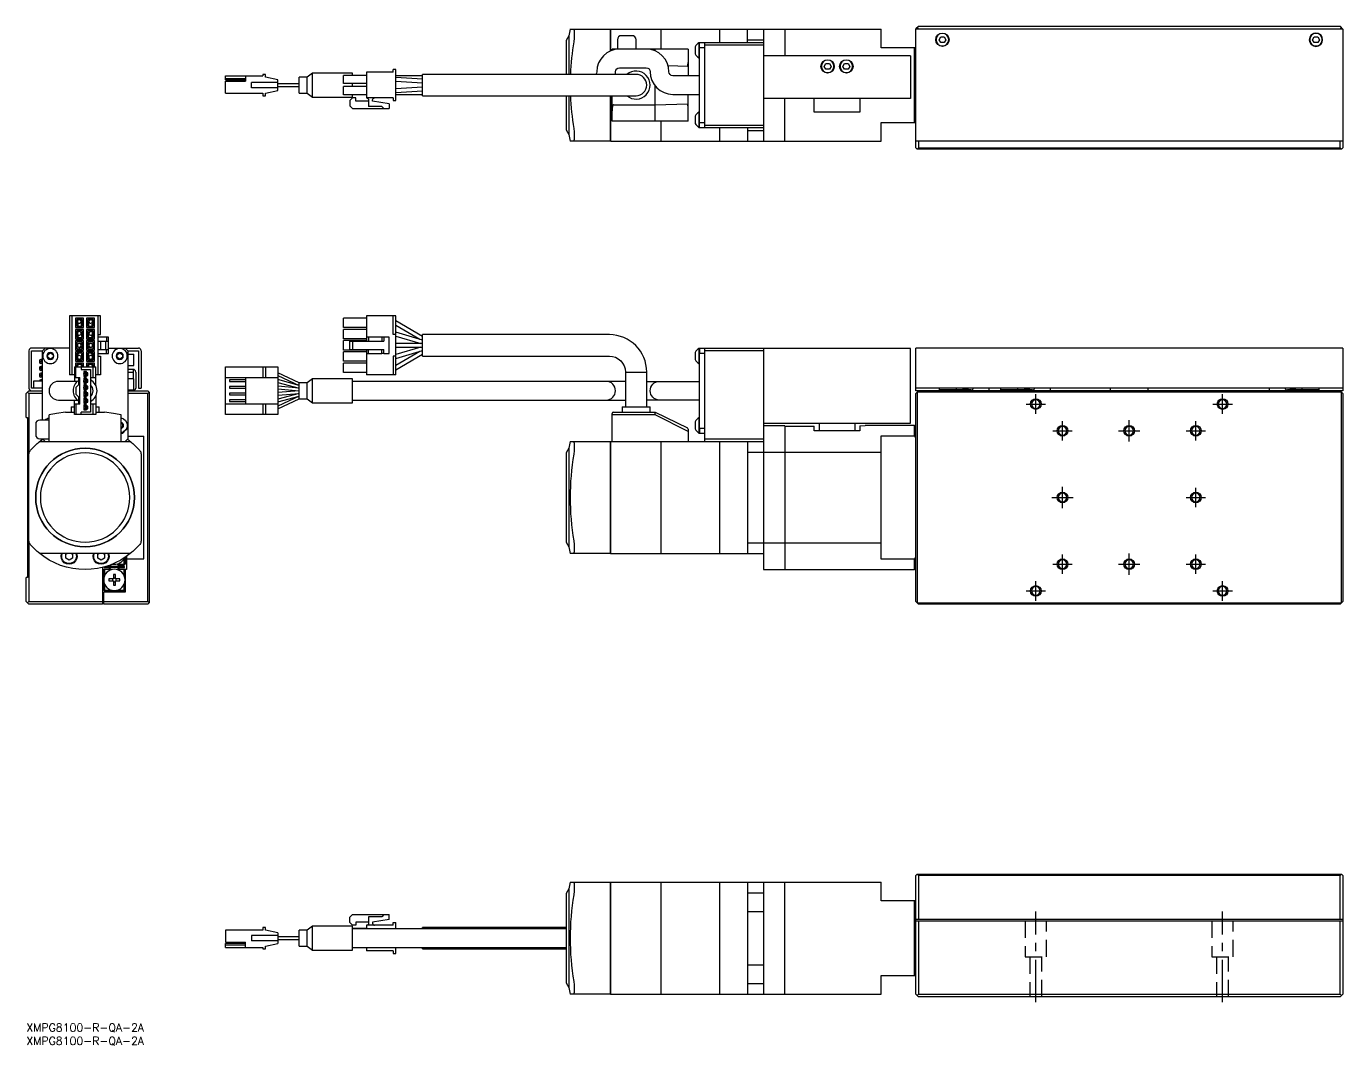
# Model space of a CAD drawing. Extents: x 0 to 1007, y -8 to 374.
# Drawn here: x 0 to 493.3, y -8.3 to 373.5 of the extents above; entities that cross this region are included whole.
import ezdxf

# ---------------------------------------------------------------- set-up
doc = ezdxf.new("R2010")
doc.units = 0
doc.header["$LTSCALE"] = 0.5
doc.linetypes.add('CENTER', pattern=[50.8, 31.75, -6.35, 6.35, -6.35])
doc.linetypes.add('DASHED', pattern=[19.05, 12.7, -6.35])
for name, color, linetype in [('MSM_CENTER', 1, 'CENTER'), ('MSM_CONTINUOUS', 7, 'CONTINUOUS'), ('MSM_DASHED', 4, 'DASHED'), ('MSM_NARROW', 5, 'CONTINUOUS'), ('MSM_PART_NUMBER', 7, 'CONTINUOUS')]:
    doc.layers.add(name, color=color, linetype=linetype)
doc.styles.get("Standard").update_dxf_attribs({"font": 'txt.shx', "height": 3, "bigfont": 'bigfont.shx'})

msp = doc.modelspace()

# ---------------------------------------------------------------- linework, layer by layer
at = {"layer": 'MSM_CENTER'}
for p, q in [((374.64, 232.04), (381.94, 232.04)), ((378.29, 228.39), (378.29, 235.69)), ((444.64, 232.04), (451.94, 232.04)), ((448.29, 228.39), (448.29, 235.69)), ((384.64, 222.04), (391.94, 222.04)), ((388.29, 218.39), (388.29, 225.69)), ((409.29, 222.04), (417.29, 222.04)), ((413.29, 218.04), (413.29, 226.04)), ((434.64, 222.04), (441.94, 222.04)), ((438.29, 218.39), (438.29, 225.69)), ((388.29, 193.04), (388.29, 201.04)), ((438.29, 193.39), (438.29, 200.69)), ((384.29, 197.04), (392.29, 197.04)), ((434.64, 197.04), (441.94, 197.04)), ((388.29, 168.39), (388.29, 175.69)), ((413.29, 168.04), (413.29, 176.04)), ((438.29, 168.39), (438.29, 175.69)), ((384.64, 172.04), (391.94, 172.04)), ((409.29, 172.04), (417.29, 172.04)), ((434.64, 172.04), (441.94, 172.04)), ((378.29, 158.39), (378.29, 165.69)), ((448.29, 158.39), (448.29, 165.69)), ((374.64, 162.04), (381.94, 162.04)), ((444.64, 162.04), (451.94, 162.04)), ((378.29, 8), (378.29, 42)), ((448.29, 8), (448.29, 42))]:
    msp.add_line(p, q, dxfattribs=at)
at = {"layer": 'MSM_CONTINUOUS'}
for p, q in [((203.29, 370.01), (202.29, 368.28)), ((203.29, 370.01), (203.29, 355.53)), ((203.79, 372.53), (218.94, 372.53)), ((205.28, 372.05), (205.28, 369.07)), ((218.94, 364.34), (218.94, 372.53)), ((218.94, 372.48), (218.99, 372.48)), ((218.99, 364.36), (218.99, 372.53)), ((218.99, 372.53), (237.84, 372.53)), ((226.99, 370.03), (222.99, 370.03)), ((237.84, 365.03), (237.84, 372.53)), ((237.84, 372.48), (237.89, 372.48)), ((237.89, 365.03), (237.89, 372.53)), ((237.89, 372.53), (259.84, 372.53)), ((259.84, 367.53), (259.84, 372.53)), ((259.84, 372.48), (259.89, 372.48)), ((259.89, 367.53), (259.89, 372.53)), ((259.89, 372.53), (320.29, 372.53)), ((270.29, 367.53), (270.29, 372.53)), ((276.29, 372.53), (276.29, 330.53)), ((284.29, 372.53), (284.29, 362.53)), ((320.29, 365.53), (320.29, 372.53)), ((333.29, 372.53), (333.79, 373.03)), ((493.29, 372.53), (333.29, 372.53)), ((333.29, 328.03), (333.29, 372.53)), ((333.79, 373.03), (334.29, 373.53)), ((333.79, 373.03), (334.29, 372.53)), ((334.29, 373.53), (492.29, 373.53)), ((492.29, 373.53), (493.29, 372.53)), ((492.29, 372.53), (492.79, 373.03)), ((493.29, 372.53), (493.29, 328.03)), ((202.29, 368.28), (202.29, 355.53)), ((205.28, 369.07), (205.15, 367.78)), ((221.49, 368.53), (221.49, 365.03)), ((228.49, 365.03), (228.49, 368.53)), ((250.64, 365.86), (250.64, 363.19)), ((252.04, 367.38), (252.04, 361.68)), ((252.29, 367.38), (252.04, 367.38)), ((252.29, 335.53), (252.29, 367.53)), ((252.29, 367.53), (276.29, 367.53)), ((254.29, 365.53), (252.29, 365.53)), ((254.29, 335.53), (254.29, 367.53)), ((276.29, 366.53), (254.29, 366.53)), ((270.29, 368.5), (276.29, 368.5)), ((333.29, 365.53), (320.29, 365.53)), ((332.79, 337.53), (332.79, 365.53)), ((342.02, 368.53), (342.65, 369.63)), ((342.65, 367.43), (342.02, 368.53)), ((342.65, 369.63), (343.92, 369.63)), ((343.92, 367.43), (342.65, 367.43)), ((343.92, 369.63), (344.56, 368.53)), ((344.56, 368.53), (343.92, 367.43)), ((482.02, 368.53), (482.65, 369.63)), ((482.65, 367.43), (482.02, 368.53)), ((482.65, 369.63), (483.92, 369.63)), ((483.92, 367.43), (482.65, 367.43)), ((483.92, 369.63), (484.56, 368.53)), ((484.56, 368.53), (483.92, 367.43)), ((219.49, 364.55), (219.49, 365.03)), ((247.99, 365.03), (219.49, 365.03)), ((235.69, 364.32), (235.69, 365.03)), ((247.99, 365.03), (247.99, 355.03)), ((252.04, 361.68), (252.29, 361.68)), ((331.29, 362.53), (276.29, 362.53)), ((331.29, 362.53), (331.29, 346.53)), ((89.59, 355.53), (88.59, 355.53)), ((88.59, 355.53), (88.59, 355.03)), ((89.59, 354.53), (89.59, 355.53)), ((107.29, 356.03), (105.29, 354.53)), ((107.29, 347.03), (107.29, 356.03)), ((122.29, 356.03), (107.29, 356.03)), ((122.29, 355.13), (122.29, 356.03)), ((127.49, 356.33), (127.49, 346.73)), ((137.49, 356.33), (127.49, 356.33)), ((137.49, 356.33), (137.49, 357.33)), ((138.49, 357.33), (137.49, 357.33)), ((138.49, 345.73), (138.49, 357.33)), ((148.49, 347.53), (148.49, 355.53)), ((228.49, 355.53), (148.49, 355.53)), ((222.29, 358.03), (232.29, 358.03)), ((247.71, 358.5), (240.5, 358.73)), ((299.02, 358.53), (299.65, 359.63)), ((299.65, 357.43), (299.02, 358.53)), ((299.65, 359.63), (300.92, 359.63)), ((300.92, 357.43), (299.65, 357.43)), ((300.92, 359.63), (301.56, 358.53)), ((301.56, 358.53), (300.92, 357.43)), ((306.02, 358.53), (306.65, 359.63)), ((306.65, 357.43), (306.02, 358.53)), ((306.65, 359.63), (307.92, 359.63)), ((307.92, 357.43), (306.65, 357.43)), ((307.92, 359.63), (308.56, 358.53)), ((308.56, 358.53), (307.92, 357.43)), ((74.59, 353.53), (74.59, 355.03)), ((74.59, 355.03), (88.59, 355.03)), ((74.59, 354.03), (82.09, 354.03)), ((74.59, 353.53), (82.09, 353.53)), ((74.59, 353.03), (82.09, 353.03)), ((74.59, 348.53), (74.59, 353.03)), ((82.09, 355.03), (82.09, 353.03)), ((84.44, 350.53), (84.44, 352.53)), ((94.29, 352.53), (84.44, 352.53)), ((94.29, 350.53), (84.44, 350.53)), ((94.29, 353.53), (89.59, 354.53)), ((94.29, 349.53), (94.29, 353.53)), ((102.29, 352.03), (94.29, 352.03)), ((94.29, 351.03), (102.29, 351.03)), ((102.29, 348.53), (102.29, 354.53)), ((105.29, 354.53), (102.29, 354.53)), ((105.29, 348.53), (105.29, 354.53)), ((118.89, 352.13), (118.89, 355.13)), ((127.49, 355.13), (118.89, 355.13)), ((127.49, 352.13), (118.89, 352.13)), ((127.49, 350.93), (118.89, 350.93)), ((118.89, 347.93), (118.89, 350.93)), ((122.29, 350.93), (122.29, 352.13)), ((148.49, 355.03), (138.49, 355.03)), ((148.49, 353.73), (138.49, 354.33)), ((138.49, 352.93), (148.49, 352.33)), ((148.49, 350.73), (138.49, 350.13)), ((235.69, 338.03), (235.69, 351.17)), ((252.29, 355.03), (242.29, 355.03)), ((74.59, 348.53), (88.59, 348.53)), ((88.59, 348.53), (88.59, 347.53)), ((88.59, 347.53), (89.59, 347.53)), ((89.59, 348.53), (94.29, 349.53)), ((89.59, 347.53), (89.59, 348.53)), ((102.29, 348.53), (105.29, 348.53)), ((105.29, 348.53), (107.29, 347.03)), ((107.29, 347.03), (122.29, 347.03)), ((127.49, 347.93), (118.89, 347.93)), ((122.19, 346.73), (121.19, 345.73)), ((121.19, 345.73), (121.19, 343.73)), ((123.49, 346.73), (122.19, 346.73)), ((122.29, 347.03), (122.29, 347.93)), ((123.49, 345.53), (123.49, 346.73)), ((128.24, 345.53), (123.49, 345.53)), ((137.49, 346.73), (127.49, 346.73)), ((128.24, 345.98), (128.24, 343.53)), ((129.74, 345.53), (129.74, 345.98)), ((135.99, 344.53), (129.74, 345.53)), ((137.49, 346.73), (137.49, 345.73)), ((137.49, 345.73), (138.49, 345.73)), ((138.49, 348.73), (148.49, 349.33)), ((138.49, 348.03), (148.49, 348.03)), ((148.49, 347.53), (228.49, 347.53)), ((202.29, 347.53), (202.29, 334.78)), ((203.29, 347.53), (203.29, 333.04)), ((218.94, 330.53), (218.94, 347.53)), ((218.99, 330.53), (218.99, 347.53)), ((219.49, 338.03), (219.49, 347.53)), ((242.29, 348.03), (252.29, 348.03)), ((247.99, 338.03), (247.99, 348.03)), ((331.29, 346.53), (276.29, 346.53)), ((284.29, 330.53), (284.29, 346.53)), ((295.29, 341.33), (295.29, 346.53)), ((312.29, 346.53), (312.29, 341.33)), ((121.19, 343.73), (122.19, 342.73)), ((122.19, 342.73), (135.99, 342.73)), ((133.19, 343.53), (128.24, 343.53)), ((133.99, 342.73), (133.19, 343.53)), ((135.99, 344.53), (135.99, 342.73)), ((219.99, 344.18), (235.69, 344.18)), ((235.69, 344.18), (247.71, 344.55)), ((252.04, 341.38), (252.04, 335.68)), ((252.29, 341.38), (252.04, 341.38)), ((312.29, 341.33), (295.29, 341.33)), ((247.99, 338.03), (219.49, 338.03)), ((237.84, 330.53), (237.84, 338.03)), ((237.89, 330.53), (237.89, 338.03)), ((250.64, 339.86), (250.64, 337.19)), ((252.04, 335.68), (252.29, 335.68)), ((252.29, 337.53), (254.29, 337.53)), ((276.29, 335.53), (252.29, 335.53)), ((254.29, 336.53), (276.29, 336.53)), ((259.84, 330.53), (259.84, 335.53)), ((259.89, 330.53), (259.89, 335.53)), ((270.29, 335.53), (270.29, 330.53)), ((320.29, 330.53), (320.29, 337.53)), ((320.29, 337.53), (333.29, 337.53)), ((202.29, 334.78), (203.29, 333.04)), ((218.94, 330.53), (203.79, 330.53)), ((205.15, 335.28), (205.28, 333.98)), ((205.28, 333.98), (205.28, 331.01)), ((218.94, 330.58), (218.99, 330.58)), ((218.99, 330.53), (237.84, 330.53)), ((237.84, 330.58), (237.89, 330.58)), ((237.89, 330.53), (259.84, 330.53)), ((259.84, 330.58), (259.89, 330.58)), ((259.89, 330.53), (320.29, 330.53)), ((270.29, 334.56), (276.29, 334.56)), ((493.29, 330.53), (333.29, 330.53)), ((334.29, 330.53), (334.29, 328.03)), ((492.29, 328.03), (492.29, 330.53)), ((333.29, 328.03), (333.79, 327.53)), ((333.79, 327.53), (334.29, 328.03)), ((492.79, 327.53), (333.79, 327.53)), ((334.29, 328.03), (492.29, 328.03)), ((492.29, 328.03), (492.79, 327.53)), ((492.79, 327.53), (493.29, 328.03)), ((16.2, 265.14), (16.2, 242.94)), ((27.8, 265.14), (16.2, 265.14)), ((17.2, 242.94), (17.2, 265.14)), ((18.4, 264.19), (18.4, 260.69)), ((21.4, 264.19), (18.4, 264.19)), ((18.9, 263.69), (18.9, 261.19)), ((20.9, 263.69), (18.9, 263.69)), ((19.15, 262.87), (19.32, 261.19)), ((20.73, 261.19), (20.54, 263.01)), ((20.9, 262.02), (20.66, 261.88)), ((20.9, 261.19), (20.9, 263.69)), ((21.4, 260.69), (21.4, 264.19)), ((22.6, 264.19), (22.6, 260.69)), ((25.6, 264.19), (22.6, 264.19)), ((25.1, 263.69), (23.1, 263.69)), ((23.1, 263.69), (23.1, 261.19)), ((23.46, 263.01), (23.27, 261.19)), ((24.68, 261.19), (24.85, 262.87)), ((24.7, 263.69), (24.7, 263.3)), ((25.1, 261.19), (25.1, 263.69)), ((25.6, 260.69), (25.6, 264.19)), ((26.8, 265.14), (26.8, 242.94)), ((27.8, 258.14), (27.8, 265.14)), ((118.89, 260.69), (118.89, 264.19)), ((127.49, 264.19), (118.89, 264.19)), ((127.49, 265.14), (127.49, 255.54)), ((138.49, 265.14), (127.49, 265.14)), ((137.49, 258.14), (137.49, 265.14)), ((138.49, 242.94), (138.49, 265.14)), ((148.49, 257.35), (138.49, 263.25)), ((138.49, 261.62), (147.5, 256.31)), ((18.4, 260.69), (21.4, 260.69)), ((18.4, 259.99), (18.4, 256.49)), ((21.4, 259.99), (18.4, 259.99)), ((18.9, 261.19), (20.9, 261.19)), ((18.9, 259.49), (18.9, 256.99)), ((20.9, 259.49), (18.9, 259.49)), ((18.9, 256.99), (20.9, 256.99)), ((19.16, 258.38), (19.44, 256.99)), ((19.5, 259.49), (19.53, 259.12)), ((20.87, 256.99), (20.53, 258.66)), ((20.9, 256.99), (20.9, 259.49)), ((21.4, 256.49), (21.4, 259.99)), ((22.6, 260.69), (25.6, 260.69)), ((22.6, 259.99), (22.6, 256.49)), ((25.6, 259.99), (22.6, 259.99)), ((23.1, 261.19), (25.1, 261.19)), ((25.1, 259.49), (23.1, 259.49)), ((23.1, 259.49), (23.1, 256.99)), ((23.1, 256.99), (25.1, 256.99)), ((23.47, 258.66), (23.13, 256.99)), ((24.47, 259.12), (24.5, 259.49)), ((24.5, 259.1), (24.5, 259.45)), ((24.56, 256.99), (24.84, 258.38)), ((24.7, 261.42), (24.7, 261.19)), ((24.7, 259.49), (24.7, 258.93)), ((24.7, 257.67), (24.7, 256.99)), ((25.1, 256.99), (25.1, 259.49)), ((25.6, 256.49), (25.6, 259.99)), ((26.8, 258.14), (27.8, 258.14)), ((30.8, 257.04), (26.8, 257.04)), ((30, 257.04), (30, 255.54)), ((30.8, 251.04), (30.8, 257.04)), ((127.49, 260.69), (118.89, 260.69)), ((127.49, 259.99), (118.89, 259.99)), ((118.89, 256.49), (118.89, 259.99)), ((133.19, 257.04), (127.49, 257.04)), ((128.24, 257.04), (128.24, 255.54)), ((133.19, 257.04), (133.19, 255.54)), ((133.99, 257.04), (133.19, 257.04)), ((133.99, 257.04), (133.99, 255.54)), ((135.99, 257.04), (133.99, 257.04)), ((135.99, 251.04), (135.99, 257.04)), ((138.49, 258.14), (137.49, 258.14)), ((148.49, 256.02), (138.49, 258.97)), ((138.49, 257.51), (147.88, 254.74)), ((148.49, 250.04), (148.49, 258.04)), ((218.49, 258.04), (148.49, 258.04)), ((1, 252.04), (1, 238.04)), ((16.2, 253.04), (2, 253.04)), ((2, 238.04), (2, 252.04)), ((2, 252.04), (6, 252.04)), ((7, 253.04), (6, 252.04)), ((6, 226.04), (6, 252.04)), ((6.75, 251.79), (6, 251.04)), ((8, 253.04), (7.25, 252.28)), ((18.4, 256.49), (21.4, 256.49)), ((18.4, 255.79), (18.4, 252.29)), ((21.4, 255.79), (18.4, 255.79)), ((18.4, 252.29), (21.4, 252.29)), ((18.4, 251.59), (18.4, 248.09)), ((21.4, 251.59), (18.4, 251.59)), ((18.9, 255.29), (18.9, 252.79)), ((20.9, 255.29), (18.9, 255.29)), ((18.9, 252.79), (20.9, 252.79)), ((19.81, 252.93), (19.79, 252.79)), ((20.9, 254.74), (19.84, 254.74)), ((19.84, 253.34), (20.9, 253.34)), ((20.9, 252.79), (20.9, 255.29)), ((21.4, 252.29), (21.4, 255.79)), ((21.4, 248.09), (21.4, 251.59)), ((22.6, 256.49), (25.6, 256.49)), ((22.6, 255.79), (22.6, 252.29)), ((25.6, 255.79), (22.6, 255.79)), ((22.6, 252.29), (25.6, 252.29)), ((22.6, 251.59), (22.6, 248.09)), ((25.6, 251.59), (22.6, 251.59)), ((25.1, 255.29), (23.1, 255.29)), ((23.1, 255.29), (23.1, 252.79)), ((24.16, 254.74), (23.1, 254.74)), ((23.1, 253.34), (24.16, 253.34)), ((23.1, 252.79), (25.1, 252.79)), ((25.1, 252.79), (25.1, 255.29)), ((25.6, 252.29), (25.6, 255.79)), ((25.6, 248.09), (25.6, 251.59)), ((26.8, 255.54), (30.8, 255.54)), ((26.8, 252.54), (30.8, 252.54)), ((27.8, 255.54), (27.8, 252.54)), ((29.8, 252.54), (29.8, 255.54)), ((30, 251.04), (30, 252.54)), ((30.8, 253.04), (42, 253.04)), ((36.75, 252.28), (36, 253.04)), ((38, 252.04), (37, 253.04)), ((38, 251.04), (37.25, 251.79)), ((38, 252.04), (42, 252.04)), ((38, 252.04), (38, 219.04)), ((42, 252.04), (42, 238.04)), ((43, 252.04), (43, 238.04)), ((127.49, 256.49), (118.89, 256.49)), ((118.89, 252.29), (118.89, 255.79)), ((127.49, 255.79), (118.89, 255.79)), ((127.49, 252.29), (118.89, 252.29)), ((118.89, 248.09), (118.89, 251.59)), ((127.49, 251.59), (118.89, 251.59)), ((121.19, 252.54), (121.19, 255.54)), ((121.19, 255.54), (122.19, 255.54)), ((121.19, 252.54), (122.19, 252.54)), ((122.19, 255.54), (122.19, 252.54)), ((122.19, 255.54), (133.99, 255.54)), ((122.19, 252.54), (133.99, 252.54)), ((127.49, 252.54), (127.49, 242.94)), ((128.24, 251.04), (128.24, 252.54)), ((133.19, 251.04), (133.19, 252.54)), ((133.99, 251.04), (133.99, 252.54)), ((148.49, 254.74), (138.49, 254.74)), ((138.49, 253.34), (148.49, 253.34)), ((147.88, 253.34), (138.49, 250.57)), ((138.49, 249.11), (148.49, 252.06)), ((147.5, 251.76), (138.49, 246.45)), ((252.04, 252.89), (252.04, 247.19)), ((252.29, 252.89), (252.04, 252.89)), ((252.29, 221.04), (252.29, 253.04)), ((252.29, 253.04), (276.29, 253.04)), ((252.29, 252.89), (252.29, 251.04)), ((254.29, 218.04), (254.29, 253.04)), ((276.29, 252.04), (254.29, 252.04)), ((276.29, 253.04), (276.29, 170.04)), ((331.29, 252.84), (276.29, 252.84)), ((331.29, 224.84), (331.29, 252.84)), ((493.29, 253.04), (333.29, 253.04)), ((333.29, 237.04), (333.29, 253.04)), ((493.29, 253.04), (493.29, 237.04)), ((4.9, 248.21), (4.9, 247.71)), ((6, 248.71), (5.4, 248.71)), ((6, 247.21), (5.4, 247.21)), ((8, 250.61), (9, 251.19)), ((8, 249.46), (8, 250.61)), ((9, 248.88), (8, 249.46)), ((9, 251.19), (10, 250.61)), ((10, 249.46), (9, 248.88)), ((10, 250.61), (10, 249.46)), ((18.4, 248.09), (21.4, 248.09)), ((18.4, 247.39), (18.4, 245.99)), ((21.4, 247.39), (18.4, 247.39)), ((18.9, 251.09), (18.9, 248.59)), ((20.9, 251.09), (18.9, 251.09)), ((18.9, 248.59), (20.9, 248.59)), ((18.9, 246.89), (18.9, 245.99)), ((20.9, 246.89), (18.9, 246.89)), ((19.44, 251.09), (19.16, 249.69)), ((19.32, 246.89), (19.23, 245.99)), ((19.53, 248.96), (19.5, 248.59)), ((20.53, 249.41), (20.87, 251.09)), ((20.64, 245.99), (20.73, 246.89)), ((20.9, 248.59), (20.9, 251.09)), ((20.9, 245.99), (20.9, 246.89)), ((21.4, 245.99), (21.4, 247.39)), ((22.6, 248.09), (25.6, 248.09)), ((22.6, 247.39), (22.6, 245.99)), ((25.6, 247.39), (22.6, 247.39)), ((25.1, 251.09), (23.1, 251.09)), ((23.1, 251.09), (23.1, 248.59)), ((23.1, 248.59), (25.1, 248.59)), ((25.1, 246.89), (23.1, 246.89)), ((23.1, 246.89), (23.1, 245.99)), ((23.13, 251.09), (23.47, 249.41)), ((23.27, 246.89), (23.36, 245.99)), ((24.5, 248.59), (24.47, 248.96)), ((24.84, 249.69), (24.56, 251.09)), ((24.77, 245.99), (24.68, 246.89)), ((25.1, 248.59), (25.1, 251.09)), ((25.1, 245.99), (25.1, 246.89)), ((25.6, 245.99), (25.6, 247.39)), ((26.8, 251.04), (30.8, 251.04)), ((26.8, 249.94), (27.8, 249.94)), ((27.8, 249.94), (27.8, 242.94)), ((34, 250.61), (35, 251.19)), ((34, 249.46), (34, 250.61)), ((35, 248.88), (34, 249.46)), ((35, 251.19), (36, 250.61)), ((36, 249.46), (35, 248.88)), ((36, 250.61), (36, 249.46)), ((38, 250.74), (40.3, 250.74)), ((40.3, 246.54), (40.3, 250.74)), ((127.49, 248.09), (118.89, 248.09)), ((118.89, 243.89), (118.89, 247.39)), ((127.49, 247.39), (118.89, 247.39)), ((127.49, 251.04), (133.19, 251.04)), ((133.99, 251.04), (133.19, 251.04)), ((133.99, 251.04), (135.99, 251.04)), ((137.49, 249.94), (137.49, 242.94)), ((138.49, 249.94), (137.49, 249.94)), ((138.49, 244.82), (148.49, 250.72)), ((148.49, 250.04), (218.49, 250.04)), ((250.64, 251.37), (250.64, 248.7)), ((252.04, 247.19), (252.29, 247.19)), ((254.29, 251.04), (252.29, 251.04)), ((4.9, 245.67), (4.9, 245.17)), ((4.9, 243.13), (4.9, 242.63)), ((6, 246.17), (5.4, 246.17)), ((6, 244.67), (5.4, 244.67)), ((6, 243.63), (5.4, 243.63)), ((6, 242.13), (5.4, 242.13)), ((18, 242.94), (16.2, 242.94)), ((18, 245.99), (26, 245.99)), ((18, 245.99), (18, 240.54)), ((18, 242.04), (20, 242.04)), ((18.5, 242.04), (18.5, 245.99)), ((19.5, 242.04), (19.5, 239.29)), ((20, 232.04), (20, 242.04)), ((20.5, 245.99), (20.5, 245.04)), ((20.5, 245.04), (24, 245.04)), ((22.5, 244.19), (21.5, 244.19)), ((21.5, 244.19), (21.5, 242.39)), ((21.5, 242.39), (22.5, 242.39)), ((22.5, 243.79), (22.5, 244.19)), ((23, 243.79), (22.5, 243.79)), ((22.5, 242.79), (23, 242.79)), ((22.5, 242.39), (22.5, 242.79)), ((23, 242.94), (22.64, 242.94)), ((23, 242.79), (23, 243.79)), ((24, 245.04), (24, 229.04)), ((24, 242.04), (26, 242.04)), ((25, 242.04), (25, 245.99)), ((26, 239.1), (26, 245.99)), ((27.8, 242.94), (26, 242.94)), ((38, 246.54), (40.3, 246.54)), ((40, 245.04), (38, 245.04)), ((38, 244.04), (40, 244.04)), ((40, 245.04), (40, 241.54)), ((41, 244.04), (41, 238.04)), ((74.59, 228.09), (74.59, 245.99)), ((74.59, 245.99), (94.29, 245.99)), ((74.59, 242.04), (94.29, 242.04)), ((82.09, 242.04), (82.09, 232.04)), ((88.59, 245.99), (88.59, 242.04)), ((89.59, 245.99), (89.59, 242.04)), ((94.29, 245.99), (94.29, 228.09)), ((102.29, 240.04), (94.29, 243.77)), ((94.29, 242.77), (102.29, 239.04)), ((127.49, 243.89), (118.89, 243.89)), ((138.49, 242.94), (127.49, 242.94)), ((224.49, 244.04), (232.49, 244.04)), ((224.49, 244.04), (224.49, 231.04)), ((232.49, 231.04), (232.49, 244.04)), ((1, 237.04), (0, 236.04)), ((1, 237.04), (6, 237.04)), ((6, 238.04), (2, 238.04)), ((6, 240.64), (2.65, 240.64)), ((2.65, 240.64), (2.65, 238.04)), ((6, 241.09), (5.4, 241.09)), ((19.17, 240.54), (12, 240.54)), ((19.5, 239.29), (18.5, 238.29)), ((18.5, 238.29), (18.5, 235.79)), ((22.5, 241.69), (21.5, 241.69)), ((21.5, 241.69), (21.5, 239.89)), ((21.5, 239.89), (22.5, 239.89)), ((21.5, 239.19), (21.5, 237.39)), ((22.5, 239.19), (21.5, 239.19)), ((21.5, 238.54), (21.52, 238.39)), ((21.5, 237.54), (21.52, 237.39)), ((21.5, 237.39), (22.5, 237.39)), ((22.48, 237.39), (22.5, 237.54)), ((22.5, 241.28), (22.5, 241.69)), ((23, 241.29), (22.5, 241.29)), ((22.5, 239.89), (22.5, 240.29)), ((22.5, 240.29), (23, 240.29)), ((22.5, 238.78), (22.5, 239.19)), ((23, 238.79), (22.5, 238.79)), ((22.5, 237.79), (23, 237.79)), ((22.5, 237.39), (22.5, 237.79)), ((23, 240.29), (23, 241.29)), ((23, 237.79), (23, 238.79)), ((40.3, 241.54), (38, 241.54)), ((38, 237.34), (40.3, 237.34)), ((38, 237.04), (45.5, 237.04)), ((40.3, 237.34), (40.3, 241.54)), ((42, 238.04), (43, 238.04)), ((46, 236.54), (45.5, 237.04)), ((76.19, 241.14), (76.19, 240.44)), ((82.09, 241.14), (76.19, 241.14)), ((76.19, 240.44), (82.09, 240.44)), ((76.19, 238.64), (76.19, 237.94)), ((82.09, 238.64), (76.19, 238.64)), ((76.19, 237.94), (82.09, 237.94)), ((102.29, 239.04), (94.29, 241.18)), ((94.29, 240.18), (102.29, 238.04)), ((102.29, 238.04), (94.29, 238.74)), ((94.29, 237.74), (102.29, 237.04)), ((102.29, 237.04), (94.29, 236.34)), ((102.29, 234.04), (102.29, 240.04)), ((105.29, 240.04), (102.29, 240.04)), ((107.29, 241.54), (105.29, 240.04)), ((105.29, 234.04), (105.29, 240.04)), ((107.29, 232.54), (107.29, 241.54)), ((122.29, 241.54), (107.29, 241.54)), ((122.29, 232.54), (122.29, 241.54)), ((224.49, 240.54), (122.29, 240.54)), ((232.49, 240.54), (252.29, 240.54)), ((493.29, 238.04), (333.29, 238.04)), ((493.29, 237.04), (333.29, 237.04)), ((333.29, 236.04), (334.29, 237.04)), ((342.19, 237.34), (342.19, 238.04)), ((353.99, 237.34), (342.19, 237.34)), ((348.49, 238.04), (348.49, 237.34)), ((348.79, 237.04), (348.79, 237.34)), ((360.79, 237.04), (360.79, 238.04)), ((365.19, 237.34), (365.19, 238.04)), ((376.99, 237.34), (365.19, 237.34)), ((371.49, 238.04), (371.49, 237.34)), ((371.79, 237.04), (371.79, 237.34)), ((383.79, 237.04), (383.79, 238.04)), ((406.29, 237.04), (406.29, 238.04)), ((420.29, 238.04), (420.29, 237.04)), ((465.79, 238.04), (465.79, 237.04)), ((484.39, 237.34), (472.59, 237.34)), ((477.79, 237.34), (477.79, 237.04)), ((478.09, 237.34), (478.09, 238.04)), ((484.39, 238.04), (484.39, 237.34)), ((492.29, 237.04), (493.29, 236.04)), ((0, 227.04), (0, 236.04)), ((1, 236.04), (0.5, 236.54)), ((1, 236.04), (1, 214.01)), ((6, 236.04), (1, 236.04)), ((12, 233.54), (19.17, 233.54)), ((18, 228.09), (18, 233.54)), ((20, 232.04), (18, 232.04)), ((18.5, 235.79), (19.5, 234.79)), ((18.5, 232.04), (18.5, 228.09)), ((19.5, 234.79), (19.5, 232.04)), ((22.5, 236.69), (21.5, 236.69)), ((21.5, 236.69), (21.5, 234.89)), ((21.52, 236.69), (21.5, 236.54)), ((21.52, 235.69), (21.5, 235.54)), ((21.5, 234.89), (22.5, 234.89)), ((22.5, 234.19), (21.5, 234.19)), ((21.5, 234.19), (21.5, 232.39)), ((21.5, 232.39), (22.5, 232.39)), ((22.5, 236.54), (22.48, 236.69)), ((22.5, 236.28), (22.5, 236.69)), ((23, 236.29), (22.5, 236.29)), ((22.5, 234.89), (22.5, 235.29)), ((22.5, 235.29), (23, 235.29)), ((22.5, 233.78), (22.5, 234.19)), ((23, 233.79), (22.5, 233.79)), ((22.5, 232.79), (23, 232.79)), ((22.5, 232.39), (22.5, 232.79)), ((23, 235.29), (23, 236.29)), ((23, 232.79), (23, 233.79)), ((26, 232.04), (24, 232.04)), ((25, 228.09), (25, 232.04)), ((26, 234.97), (26, 228.09)), ((45.5, 236.04), (38, 236.04)), ((45.5, 236.04), (46, 236.54)), ((45.5, 158.04), (45.5, 236.04)), ((46, 236.54), (46, 157.54)), ((94.29, 232.04), (74.59, 232.04)), ((76.19, 236.14), (76.19, 235.44)), ((82.09, 236.14), (76.19, 236.14)), ((76.19, 235.44), (82.09, 235.44)), ((76.19, 233.64), (76.19, 232.94)), ((82.09, 233.64), (76.19, 233.64)), ((76.19, 232.94), (82.09, 232.94)), ((88.59, 232.04), (88.59, 228.09)), ((89.59, 232.04), (89.59, 228.09)), ((102.29, 236.04), (94.29, 233.89)), ((94.29, 235.34), (102.29, 236.04)), ((94.29, 232.89), (102.29, 235.04)), ((102.29, 235.04), (94.29, 231.31)), ((94.29, 230.31), (102.29, 234.04)), ((102.29, 234.04), (105.29, 234.04)), ((105.29, 234.04), (107.29, 232.54)), ((107.29, 232.54), (122.29, 232.54)), ((122.29, 233.54), (224.49, 233.54)), ((252.29, 233.54), (232.49, 233.54)), ((333.29, 158.04), (333.29, 236.04)), ((333.79, 236.54), (333.79, 157.54)), ((492.79, 236.54), (333.79, 236.54)), ((492.79, 157.54), (492.79, 236.54)), ((493.29, 236.04), (493.29, 158.04)), ((0, 227.04), (0.5, 227.04)), ((0.5, 227.04), (0.5, 167.04)), ((8.5, 218.04), (8.5, 227.95)), ((14.65, 229.04), (11.35, 228.54)), ((14.65, 229.04), (18, 229.04)), ((16.75, 231.04), (18, 231.04)), ((16.75, 231.04), (16.75, 229.04)), ((26, 228.09), (18, 228.09)), ((24, 229.04), (20.5, 229.04)), ((20.5, 228.09), (20.5, 229.04)), ((22.5, 231.69), (21.5, 231.69)), ((21.5, 231.69), (21.5, 229.89)), ((21.5, 229.89), (22.5, 229.89)), ((22.5, 231.28), (22.5, 231.69)), ((23, 231.29), (22.5, 231.29)), ((22.5, 230.29), (23, 230.29)), ((22.5, 229.89), (22.5, 230.29)), ((22.69, 231.04), (23, 231.04)), ((23, 230.29), (23, 231.29)), ((26, 231.04), (27.25, 231.04)), ((26, 229.04), (29.35, 229.04)), ((27.25, 229.04), (27.25, 231.04)), ((32.65, 228.54), (29.35, 229.04)), ((35.5, 218.04), (35.5, 227.95)), ((94.29, 228.09), (74.59, 228.09)), ((219.49, 218.04), (219.49, 228.54)), ((235.69, 227.95), (219.49, 227.95)), ((219.99, 229.04), (235.69, 229.04)), ((223.24, 231.04), (233.74, 231.04)), ((223.24, 231.04), (223.24, 229.04)), ((233.74, 229.04), (233.74, 231.04)), ((235.69, 229.04), (247.71, 223.13)), ((235.69, 227.95), (235.69, 229.04)), ((247.99, 221.73), (235.69, 227.95)), ((3.5, 224.54), (3.5, 220.54)), ((8.5, 226.04), (5, 226.04)), ((35.5, 224.9), (36, 224.61)), ((36, 223.46), (35.5, 223.17)), ((36, 224.61), (36, 223.46)), ((37.25, 222.28), (38, 223.04)), ((247.99, 222.68), (247.99, 218.04)), ((250.64, 225.37), (250.64, 222.7)), ((252.04, 226.89), (252.04, 221.19)), ((252.29, 226.89), (252.04, 226.89)), ((252.29, 223.04), (252.29, 221.19)), ((252.29, 223.04), (254.29, 223.04)), ((276.29, 224.84), (331.29, 224.84)), ((284.29, 223.92), (276.29, 223.92)), ((284.29, 223.92), (284.29, 170.04)), ((284.29, 223.81), (295.29, 223.81)), ((295.29, 222.04), (295.29, 223.81)), ((312.29, 222.04), (295.29, 222.04)), ((297.09, 224.84), (297.09, 222.04)), ((310.49, 224.84), (310.49, 222.04)), ((312.29, 223.85), (314.29, 224.04)), ((312.29, 223.85), (312.29, 222.04)), ((332.79, 224.04), (314.29, 224.04)), ((332.79, 220.12), (332.79, 224.04)), ((333.29, 223.54), (332.79, 224.04)), ((5, 219.04), (8.5, 219.04)), ((5.75, 218.04), (38.25, 218.04)), ((6, 219.04), (7, 218.04)), ((36, 221.04), (35.5, 221.04)), ((36, 221.04), (36.75, 221.79)), ((37, 218.04), (38, 219.04)), ((38, 220.04), (44, 220.04)), ((44, 174.04), (44, 220.04)), ((203.79, 218.04), (218.94, 218.04)), ((205.28, 217.56), (205.28, 214.58)), ((218.94, 176.04), (218.94, 218.04)), ((218.94, 217.99), (218.99, 217.99)), ((218.99, 176.04), (218.99, 218.04)), ((218.99, 218.04), (276.29, 218.04)), ((237.84, 176.04), (237.84, 218.04)), ((237.84, 217.99), (237.89, 217.99)), ((237.89, 176.04), (237.89, 218.04)), ((252.04, 221.19), (252.29, 221.19)), ((254.29, 221.04), (252.29, 221.04)), ((254.29, 219.04), (276.29, 219.04)), ((259.84, 176.04), (259.84, 218.04)), ((259.84, 217.99), (259.89, 217.99)), ((259.89, 176.04), (259.89, 218.04)), ((270.29, 218.04), (270.29, 176.04)), ((320.29, 173.95), (320.29, 220.12)), ((320.29, 220.12), (332.79, 220.12)), ((333.29, 219.54), (332.79, 220.12)), ((1, 180.79), (1, 213.28)), ((43, 213.28), (43, 180.79)), ((203.29, 215.52), (202.29, 213.79)), ((202.29, 213.79), (202.29, 180.29)), ((203.29, 215.52), (203.29, 178.55)), ((205.28, 214.58), (205.15, 213.28)), ((270.29, 214.01), (320.29, 214.01)), ((1, 180.07), (1, 158.04)), ((202.29, 180.29), (203.29, 178.55)), ((205.15, 180.79), (205.28, 179.49)), ((205.28, 179.49), (205.28, 176.52)), ((270.29, 180.07), (320.29, 180.07)), ((38.25, 176.04), (5.75, 176.04)), ((14.75, 175.76), (15.23, 176.04)), ((14.75, 174.31), (14.75, 175.76)), ((16, 173.59), (14.75, 174.31)), ((17.25, 174.31), (16, 173.59)), ((16.77, 176.04), (17.25, 175.76)), ((17.25, 175.76), (17.25, 174.31)), ((26.75, 175.76), (27.23, 176.04)), ((26.75, 174.31), (26.75, 175.76)), ((28, 173.59), (26.75, 174.31)), ((29.25, 174.31), (28, 173.59)), ((28.77, 176.04), (29.25, 175.76)), ((29.25, 175.76), (29.25, 174.31)), ((36.7, 172.04), (36.7, 174.37)), ((37, 174.59), (37, 172.04)), ((37.5, 174.93), (37.5, 170.04)), ((37.5, 174.04), (44, 174.04)), ((218.94, 176.04), (203.79, 176.04)), ((218.94, 176.09), (218.99, 176.09)), ((218.99, 176.04), (237.84, 176.04)), ((237.84, 176.09), (237.89, 176.09)), ((237.89, 176.04), (259.84, 176.04)), ((259.84, 176.09), (259.89, 176.09)), ((259.89, 176.04), (276.29, 176.04)), ((332.79, 173.95), (320.29, 173.95)), ((332.79, 173.95), (333.29, 174.54)), ((332.79, 170.04), (332.79, 173.95)), ((28.5, 170.83), (28.5, 157.04)), ((29, 170.04), (29.15, 170.19)), ((29, 162.34), (29, 170.04)), ((29.3, 170.34), (29.15, 170.19)), ((29.15, 170.19), (29.3, 170.04)), ((29.2, 171.01), (29.2, 170.84)), ((36.8, 170.84), (29.2, 170.84)), ((29.3, 170.34), (31.49, 170.34)), ((29.3, 170.04), (29.3, 167.71)), ((31.79, 170.04), (29.3, 170.04)), ((36.8, 171.24), (29.96, 171.24)), ((31.67, 171.83), (31.08, 171.24)), ((31.08, 170.84), (31.89, 170.03)), ((31.15, 171.24), (31.78, 171.87)), ((31.49, 171.74), (31.43, 171.74)), ((31.49, 171.74), (31.53, 171.77)), ((31.82, 170.01), (31.49, 170.34)), ((33.36, 168.22), (32.64, 168.22)), ((32.64, 168.22), (32.64, 166.55)), ((33.36, 166.55), (33.36, 168.22)), ((34.85, 170.84), (34.06, 170.04)), ((34.92, 171.24), (34.11, 172.04)), ((34.11, 170.03), (34.92, 170.84)), ((34.18, 172.06), (34.21, 172.04)), ((34.51, 170.34), (34.18, 170.01)), ((34.21, 172.04), (36.7, 172.04)), ((34.21, 172.04), (34.51, 171.74)), ((36.7, 170.04), (34.21, 170.04)), ((36.7, 171.74), (34.51, 171.74)), ((34.51, 170.34), (36.7, 170.34)), ((36.85, 171.89), (36.7, 172.04)), ((36.7, 171.74), (36.85, 171.89)), ((36.85, 170.19), (36.7, 170.34)), ((36.7, 170.04), (36.85, 170.19)), ((36.7, 167.71), (36.7, 170.04)), ((36.8, 170.84), (36.8, 171.24)), ((37, 172.04), (36.85, 171.89)), ((36.85, 170.19), (37, 170.04)), ((37, 170.04), (37, 161.54)), ((37.5, 170.04), (37, 170.04)), ((276.29, 170.04), (332.79, 170.04)), ((332.79, 170.04), (333.29, 170.54)), ((0, 158.04), (0, 167.04)), ((0.5, 167.04), (0, 167.04)), ((29.3, 164.67), (29.3, 162.34)), ((32.64, 166.55), (30.96, 166.55)), ((30.96, 166.55), (30.96, 165.83)), ((30.96, 165.83), (32.64, 165.83)), ((32.31, 166.55), (32.31, 165.83)), ((33.36, 166.87), (32.64, 166.87)), ((32.64, 165.83), (32.64, 164.15)), ((32.64, 165.5), (33.36, 165.5)), ((32.64, 164.15), (33.36, 164.15)), ((35.04, 166.55), (33.36, 166.55)), ((33.36, 165.83), (35.04, 165.83)), ((33.36, 164.15), (33.36, 165.83)), ((33.69, 165.83), (33.69, 166.55)), ((35.04, 165.83), (35.04, 166.55)), ((36.7, 162.34), (36.7, 164.67)), ((1, 157.04), (0, 158.04)), ((0.5, 157.54), (1, 158.04)), ((1, 158.04), (28.5, 158.04)), ((29.15, 162.19), (29, 162.34)), ((37, 161.54), (29, 161.54)), ((29, 157.04), (29, 161.54)), ((29, 158.04), (45.5, 158.04)), ((29.3, 162.34), (29.15, 162.19)), ((29.15, 162.19), (29.3, 162.04)), ((29.3, 162.34), (31.91, 162.34)), ((36.7, 162.04), (29.3, 162.04)), ((32, 162.04), (31.5, 161.54)), ((34.5, 161.54), (34, 162.04)), ((34.09, 162.34), (36.7, 162.34)), ((36.85, 162.19), (36.7, 162.34)), ((36.7, 162.04), (36.85, 162.19)), ((37, 162.34), (36.85, 162.19)), ((46, 157.54), (45.5, 158.04)), ((334.29, 157.04), (333.29, 158.04)), ((493.29, 158.04), (492.29, 157.04)), ((28.5, 157.04), (1, 157.04)), ((45.5, 157.04), (29, 157.04)), ((45.5, 157.04), (46, 157.54)), ((333.79, 157.54), (492.79, 157.54)), ((492.29, 157.04), (334.29, 157.04)), ((333.79, 56), (333.29, 55.5)), ((333.29, 11), (333.29, 55.5)), ((334.29, 55.5), (333.79, 56)), ((333.79, 56), (492.79, 56)), ((334.29, 55.5), (334.29, 39)), ((492.29, 55.5), (334.29, 55.5)), ((492.79, 56), (492.29, 55.5)), ((492.29, 39), (492.29, 55.5)), ((493.29, 55.5), (492.79, 56)), ((493.29, 55.5), (493.29, 11)), ((203.29, 50.48), (202.29, 48.75)), ((203.29, 50.48), (203.29, 13.52)), ((203.79, 53), (218.94, 53)), ((205.28, 49.55), (205.15, 48.25)), ((205.28, 52.52), (205.28, 49.55)), ((218.94, 11), (218.94, 53)), ((218.94, 52.95), (218.99, 52.95)), ((218.99, 11), (218.99, 53)), ((218.99, 53), (237.84, 53)), ((237.84, 11), (237.84, 53)), ((237.84, 52.95), (237.89, 52.95)), ((237.89, 11), (237.89, 53)), ((237.89, 53), (259.84, 53)), ((259.84, 11), (259.84, 53)), ((259.84, 52.95), (259.89, 52.95)), ((259.89, 53), (320.29, 53)), ((259.89, 11), (259.89, 53)), ((270.29, 53), (270.29, 11)), ((276.29, 53), (276.29, 11)), ((284.29, 11), (284.29, 53)), ((320.29, 46), (320.29, 53)), ((202.29, 48.75), (202.29, 15.25)), ((270.29, 48.97), (276.29, 48.97)), ((333.29, 46), (320.29, 46)), ((332.79, 18), (332.79, 46)), ((121.19, 39.8), (122.19, 40.8)), ((121.19, 37.8), (121.19, 39.8)), ((122.19, 40.8), (135.99, 40.8)), ((128.24, 40), (128.24, 37.55)), ((133.19, 40), (128.24, 40)), ((133.99, 40.8), (133.19, 40)), ((135.99, 39), (135.99, 40.8)), ((270.29, 42), (276.29, 42)), ((74.59, 35), (74.59, 30.5)), ((88.59, 35), (74.59, 35)), ((88.59, 36), (88.59, 35)), ((89.59, 36), (88.59, 36)), ((89.59, 35), (89.59, 36)), ((94.29, 34), (89.59, 35)), ((102.29, 29), (102.29, 35)), ((105.29, 35), (102.29, 35)), ((107.29, 36.5), (105.29, 35)), ((105.29, 29), (105.29, 35)), ((107.29, 27.5), (107.29, 36.5)), ((122.29, 36.5), (107.29, 36.5)), ((122.19, 36.8), (121.19, 37.8)), ((123.49, 36.8), (122.19, 36.8)), ((122.29, 27.5), (122.29, 36.5)), ((127.49, 35.6), (122.29, 35.6)), ((202.29, 35.5), (122.29, 35.5)), ((128.24, 38), (123.49, 38)), ((123.49, 38), (123.49, 36.8)), ((127.49, 36.8), (127.49, 35.5)), ((137.49, 36.8), (127.49, 36.8)), ((135.99, 39), (129.74, 38)), ((129.74, 38), (129.74, 37.55)), ((137.49, 36.8), (137.49, 37.8)), ((137.49, 37.8), (138.49, 37.8)), ((138.49, 35.5), (138.49, 37.8)), ((148.49, 35.5), (148.49, 36)), ((202.29, 36), (148.49, 36)), ((493.29, 39), (333.29, 39)), ((333.29, 38.5), (493.29, 38.5)), ((334.29, 38.5), (334.29, 11)), ((492.29, 11), (492.29, 38.5)), ((74.59, 30.5), (82.09, 30.5)), ((82.09, 30), (74.59, 30)), ((74.59, 28.5), (74.59, 30)), ((82.09, 28.5), (82.09, 30.5)), ((94.29, 33), (84.44, 33)), ((84.44, 33), (84.44, 31)), ((94.29, 31), (84.44, 31)), ((89.59, 29), (94.29, 30)), ((94.29, 34), (94.29, 30)), ((102.29, 32.5), (94.29, 32.5)), ((94.29, 31.5), (102.29, 31.5)), ((74.59, 29.5), (82.09, 29.5)), ((74.59, 28.5), (88.59, 28.5)), ((88.59, 28.5), (88.59, 28)), ((88.59, 28), (89.59, 28)), ((89.59, 28), (89.59, 29)), ((102.29, 29), (105.29, 29)), ((105.29, 29), (107.29, 27.5)), ((107.29, 27.5), (122.29, 27.5)), ((122.29, 28.5), (202.29, 28.5)), ((127.49, 28.4), (122.29, 28.4)), ((127.49, 28.5), (127.49, 27.2)), ((137.49, 27.2), (127.49, 27.2)), ((137.49, 27.2), (137.49, 26.2)), ((137.49, 26.2), (138.49, 26.2)), ((138.49, 26.2), (138.49, 28.5)), ((148.49, 28), (148.49, 28.5)), ((148.49, 28), (202.29, 28)), ((270.29, 22), (276.29, 22)), ((202.29, 15.25), (203.29, 13.52)), ((205.15, 15.75), (205.28, 14.45)), ((270.29, 15.03), (276.29, 15.03)), ((320.29, 11), (320.29, 18)), ((320.29, 18), (333.29, 18)), ((218.94, 11), (203.79, 11)), ((205.28, 14.45), (205.28, 11.48)), ((218.94, 11.05), (218.99, 11.05)), ((218.99, 11), (237.84, 11)), ((237.84, 11.05), (237.89, 11.05)), ((237.89, 11), (259.84, 11)), ((259.84, 11.05), (259.89, 11.05)), ((259.89, 11), (320.29, 11)), ((334.29, 10), (333.29, 11)), ((334.29, 11), (333.79, 10.5)), ((334.29, 11), (492.29, 11)), ((492.29, 10), (334.29, 10)), ((492.79, 10.5), (492.29, 11)), ((492.29, 10), (492.79, 10.5)), ((493.29, 11), (492.79, 10.5))]:
    msp.add_line(p, q, dxfattribs=at)
for centre, radius in [((343.29, 368.53), 2.5), ((300.29, 358.53), 2.5), ((307.29, 358.53), 2.5), ((22, 197.04), 18.48)]:
    msp.add_circle(centre, radius, dxfattribs=at)
at = {"layer": 'MSM_CONTINUOUS', "extrusion": (0, 0, -1)}
for centre, radius in [((-343.29, 368.53), 2.35), ((-483.29, 368.53), 2.5), ((-483.29, 368.53), 2.35), ((-300.29, 358.53), 2.35), ((-307.29, 358.53), 2.35), ((-9, 250.04), 2.85), ((-35, 250.04), 2.85), ((-9, 250.04), 1.34), ((-35, 250.04), 1.34), ((-22.13, 243.29), 0.614), ((-22.13, 243.29), 0.35), ((-22.13, 240.79), 0.614), ((-22.13, 238.29), 0.614), ((-22.13, 240.79), 0.35), ((-22.13, 238.29), 0.35), ((-22.13, 235.79), 0.614), ((-22.13, 233.29), 0.614), ((-22.13, 235.79), 0.35), ((-22.13, 233.29), 0.35), ((-378.29, 232.04), 1.62), ((-448.29, 232.04), 1.62), ((-22.13, 230.79), 0.614), ((-22.13, 230.79), 0.35), ((-388.29, 222.04), 1.62), ((-413.29, 222.04), 1.62), ((-438.29, 222.04), 1.62), ((-22, 197.04), 18.48), ((-22, 197.04), 16.75), ((-388.29, 197.04), 1.62), ((-438.29, 197.04), 1.62), ((-388.29, 172.04), 1.62), ((-413.29, 172.04), 1.62), ((-438.29, 172.04), 1.62), ((-33, 166.19), 4), ((-378.29, 162.04), 1.62), ((-448.29, 162.04), 1.62)]:
    msp.add_circle(centre, radius, dxfattribs=at)
at = {"layer": 'MSM_CONTINUOUS'}
for centre, radius, start, end in [((301.56, 351.53), 100, 167.8776, 169.3486), ((205.14, 372.44), 0.0938, 18.1129, 78.7295), ((204.07, 372.1), 1.21, 357.3367, 17.3496), ((222.99, 368.53), 1.5, 90, 180), ((226.99, 368.53), 1.5, 0, 90), ((301.56, 351.53), 97.77, 170.4338, 177.6552), ((253.6, 364.53), 3.25, 118.7266, 155.6996), ((222.29, 356.53), 8.5, 90, 180), ((232.29, 356.53), 8.5, 0, 90), ((253.6, 364.53), 3.25, 204.3004, 241.2734), ((212.29, 356.53), 8.5, 353.2437, 0), ((228.49, 351.53), 5.25, 229.6324, 130.3676), ((228.49, 351.53), 4, 270, 90), ((242.29, 356.53), 8.5, 180, 270), ((247.58, 358.72), 0.254, 300.4386, 352.8967), ((240.23, 360.26), 7.76, 348.3064, 357.9487), ((301.56, 351.53), 97.77, 182.3448, 189.5662), ((229.14, 341.37), 9.67, 164.1926, 177.3322), ((220.09, 343.95), 0.248, 113.1064, 167.3738), ((247.7, 344.46), 0.0906, 6.0823, 85.8309), ((241.42, 342.85), 6.57, 2.7899, 14.3009), ((253.6, 338.53), 3.25, 118.7266, 155.6996), ((253.6, 338.53), 3.25, 204.3004, 241.2734), ((301.56, 351.53), 100, 190.6514, 192.1224), ((205.14, 330.62), 0.0938, 281.2705, 341.8871), ((204.07, 330.95), 1.21, 342.6504, 2.6633), ((19.71, 262.92), 0.563, 135.2722, 184.9126), ((19.77, 262.97), 0.623, 189.2492, 258.0473), ((19.87, 262.76), 0.788, 66.416, 134.8819), ((19.83, 263.11), 0.771, 255.7012, 325.1589), ((19.97, 262.94), 0.578, 7.0307, 68.2994), ((20.01, 262.96), 0.54, 327.1982, 5.562), ((24.05, 262.97), 0.592, 176.1778, 235.9254), ((24, 262.95), 0.549, 135.9296, 173.6036), ((24.13, 262.78), 0.767, 34.7986, 133.588), ((24.16, 263.12), 0.776, 234.5637, 314.3044), ((24.3, 262.93), 0.549, 315.9296, 353.6036), ((24.31, 262.92), 0.54, 354.438, 32.8019), ((19.85, 258.49), 0.701, 13.8945, 189.0987), ((19.84, 258.55), 0.701, 193.981, 9.0121), ((22, 254.04), 4, 130.1945, 132.4811), ((24.16, 258.55), 0.701, 171.2537, 345.7532), ((24.12, 258.52), 0.665, 110.6686, 167.9973), ((24.15, 258.47), 0.724, 40.121, 110.9899), ((22, 254.04), 4, 47.5458, 49.8055), ((24.19, 258.51), 0.662, 348.9348, 40.0981), ((218.49, 244.04), 14, 0, 90), ((2, 252.04), 1, 90, 180), ((19.84, 254.04), 0.7, 90.1029, 269.8971), ((20.46, 252.79), 0.655, 123.9752, 168.3096), ((19.84, 254.04), 0.7, 270.1029, 89.8971), ((24.16, 254.04), 0.7, 90.1029, 269.8971), ((24.16, 254.04), 0.7, 270.1029, 89.8971), ((42, 252.04), 1, 0, 90), ((253.6, 250.04), 3.25, 118.7266, 155.6996), ((5.4, 248.21), 0.5, 90, 180), ((5.4, 247.71), 0.5, 180, 270), ((5.79, 247.96), 0.386, 133.9796, 226.0204), ((6.1, 247.6), 0.858, 96.5052, 132.1941), ((6.1, 248.31), 0.858, 227.8059, 263.4948), ((19.85, 249.58), 0.701, 170.9013, 346.1055), ((19.84, 249.53), 0.7, 350.2608, 166.7461), ((22, 254.04), 4, 227.5189, 229.8055), ((24.16, 249.52), 0.701, 13.9811, 189.0121), ((24.15, 249.58), 0.701, 193.8945, 9.0987), ((22, 254.04), 4, 310.1945, 312.4542), ((253.6, 250.04), 3.25, 204.3004, 241.2734), ((5.4, 245.67), 0.5, 90, 180), ((5.4, 245.17), 0.5, 180, 270), ((5.4, 243.13), 0.5, 90, 180), ((5.4, 242.63), 0.5, 180, 270), ((5.79, 245.42), 0.386, 133.9796, 226.0204), ((5.79, 242.88), 0.386, 133.9796, 226.0204), ((6.1, 245.06), 0.858, 96.5052, 132.1941), ((6.1, 245.77), 0.858, 227.8059, 263.4948), ((6.1, 242.52), 0.858, 96.5052, 132.1941), ((6.1, 243.23), 0.858, 227.8059, 263.4948), ((40, 244.04), 1, 0, 90), ((2, 238.04), 1, 180, 270), ((5.4, 240.59), 0.5, 90, 174.2614), ((6.1, 239.98), 0.858, 96.5052, 129.9735), ((12, 237.04), 3.5, 90, 270), ((22, 237.04), 4.5, 123.749, 236.251), ((22, 237.04), 4.5, 296.3878, 63.6122), ((22, 237.04), 3, 311.8103, 48.1897), ((40, 238.04), 1, 270, 0), ((217.29, 237.04), 3.5, 270, 90), ((353.99, 238.34), 1, 270, 342.5424), ((376.99, 238.34), 1, 270, 342.5424), ((472.59, 238.34), 1, 197.4576, 270), ((22, 235.84), 0.5, 118.7527, 199.1557), ((22, 233.39), 0.5, 86.5459, 195.2554), ((22, 169.27), 60.22, 100.1906, 102.9545), ((22, 230.81), 0.5, 136.9324, 205.7089), ((22, 169.27), 60.22, 77.0455, 79.8094), ((219.99, 228.54), 0.501, 90.0802, 179.9194), ((5, 224.54), 1.5, 90, 180), ((247.49, 222.68), 0.502, 0.1659, 63.6541), ((253.6, 224.04), 3.25, 118.7266, 155.6996), ((253.6, 224.04), 3.25, 204.3004, 241.2734), ((5, 220.54), 1.5, 180, 270), ((301.56, 197.04), 100, 167.8776, 169.3486), ((205.14, 217.94), 0.0938, 18.1129, 78.7295), ((204.07, 217.61), 1.21, 357.3367, 17.3496), ((301.56, 197.04), 97.77, 170.4338, 189.5662), ((301.56, 197.04), 100, 190.6514, 192.1224), ((205.14, 176.13), 0.0938, 281.2705, 341.8871), ((204.07, 176.46), 1.21, 342.6504, 2.6633), ((301.56, 32), 100, 167.8776, 169.3486), ((205.14, 52.91), 0.0938, 18.1129, 78.7295), ((204.07, 52.58), 1.21, 357.3367, 17.3496), ((301.56, 32), 97.77, 170.4338, 189.5662), ((130.49, 37.55), 0.75, 180, 270), ((301.56, 32), 100, 190.6514, 192.1224), ((205.14, 11.09), 0.0938, 281.2705, 341.8871), ((204.07, 11.42), 1.21, 342.6504, 2.6633)]:
    msp.add_arc(centre, radius, start, end, dxfattribs=at)
at = {"layer": 'MSM_CONTINUOUS', "extrusion": (0, 0, -1)}
for centre, radius, start, end in [((-212.29, 356.53), 1.5, 180, 221.8103), ((-222.29, 356.53), 1.5, 0, 90), ((-232.29, 356.53), 1.5, 90, 180), ((-242.29, 356.53), 1.5, 270, 0), ((-127.49, 345.98), 0.75, 90, 180), ((-130.49, 345.98), 0.75, 0, 90), ((-218.49, 244.04), 6, 90, 180), ((-22, 243.27), 0.5, 317.5388, 26.0445), ((-22, 238.24), 0.5, 299.4334, 19.3159), ((-22, 240.68), 0.5, 267.1048, 15.2786), ((-237.29, 237.04), 3.5, 270, 90), ((-351.99, 240.54), 2.85, 241.3056, 298.6944), ((-374.99, 240.54), 2.85, 241.3056, 298.6944), ((-474.59, 240.54), 2.85, 241.3056, 298.6944), ((-9, 224.04), 2.85, 44.5679, 79.8958), ((-35, 224.04), 2.85, 100.1042, 259.8958), ((-35, 224.04), 1.34, 111.9531, 248.0469), ((-22, 197.04), 27, 40.5358, 49.4642), ((-5.75, 216.04), 2, 49.4642, 90), ((-22, 197.04), 27, 49.8634, 54.0406), ((-22, 197.04), 27, 125.9594, 130.1296), ((-38.25, 216.04), 2, 90, 130.5358), ((-22, 197.04), 27, 130.5358, 139.4642), ((-3, 213.28), 2, 0, 40.5358), ((-22, 197.04), 27, 38.9424, 40.1296), ((-41, 213.28), 2, 139.4642, 180), ((-22, 197.04), 27, 139.8634, 141.0576), ((-3, 180.79), 2, 319.4642, 0), ((-22, 197.04), 27, 319.8634, 321.0576), ((-22, 197.04), 27, 310.5358, 319.4642), ((-22, 197.04), 27, 220.5358, 229.4642), ((-41, 180.79), 2, 180, 220.5358), ((-5.75, 178.04), 2, 270, 310.5358), ((-22, 197.04), 27, 229.8634, 310.1296), ((-16, 175.04), 3, 160.5288, 19.4712), ((-16, 175.04), 2.75, 158.6763, 21.3237), ((-28, 175.04), 3, 160.5288, 19.4712), ((-28, 175.04), 2.75, 158.6763, 21.3237), ((-33, 175.89), 4, 201.8624, 283.1803), ((-38.25, 178.04), 2, 229.4642, 270), ((-127.49, 37.55), 0.75, 180, 270)]:
    msp.add_arc(centre, radius, start, end, dxfattribs=at)
at = {"layer": 'MSM_DASHED'}
for p, q in [((374.29, 38.5), (374.29, 25)), ((382.29, 25), (382.29, 38.5)), ((444.29, 38.5), (444.29, 25)), ((452.29, 25), (452.29, 38.5)), ((374.29, 25), (382.29, 25)), ((376.04, 25), (376.04, 10)), ((380.54, 10), (380.54, 25)), ((444.29, 25), (452.29, 25)), ((446.04, 25), (446.04, 10)), ((450.54, 10), (450.54, 25))]:
    msp.add_line(p, q, dxfattribs=at)
at = {"layer": 'MSM_NARROW'}
for centre in [(378.29, 232.04), (448.29, 232.04), (388.29, 222.04), (413.29, 222.04), (438.29, 222.04), (388.29, 197.04), (438.29, 197.04), (388.29, 172.04), (413.29, 172.04), (438.29, 172.04), (378.29, 162.04), (448.29, 162.04)]:
    msp.add_circle(centre, 2, dxfattribs=at)

# ---------------------------------------------------------------- texts
at = {"layer": 'MSM_PART_NUMBER'}
for p in [(0, -3), (0, -8)]:
    msp.add_text('XMPG8100-R-QA-2A', height=3, dxfattribs=at).set_placement(p)

doc.saveas('drawing.dxf')
